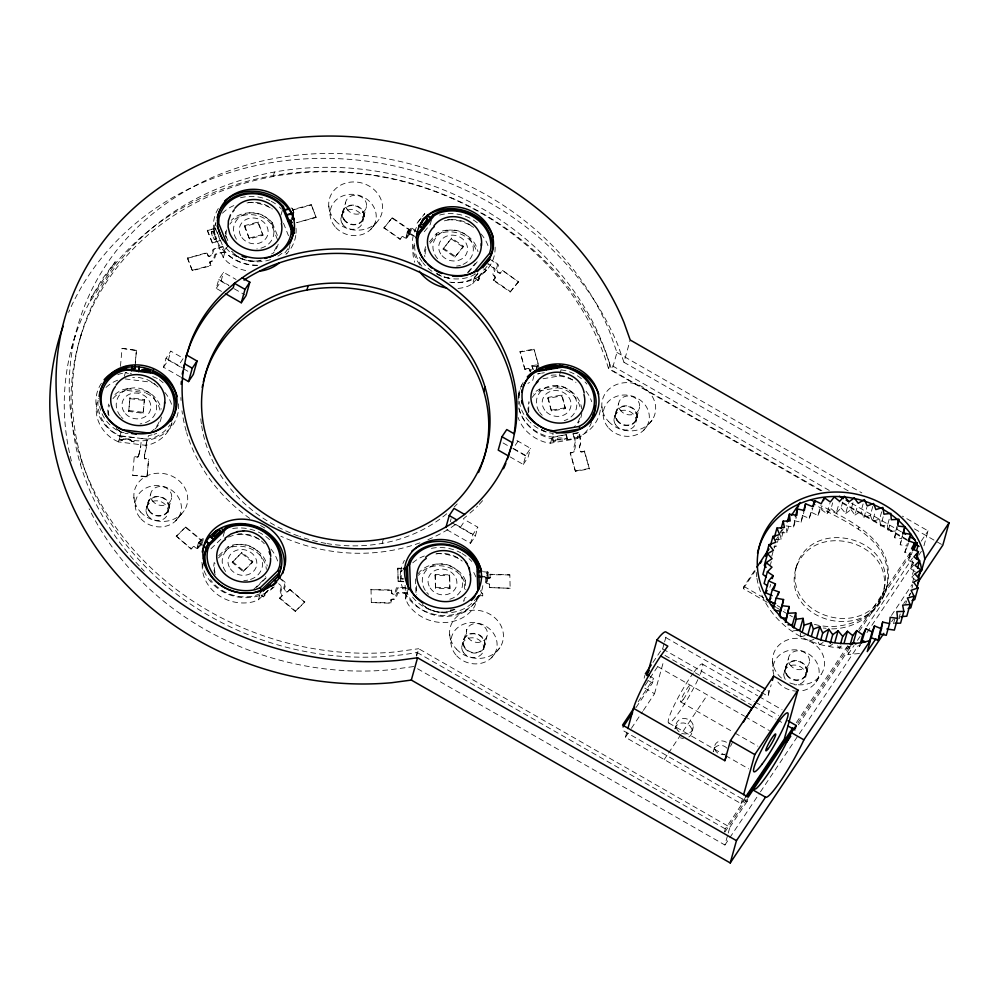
<?xml version="1.0" encoding="UTF-8"?>
<svg xmlns="http://www.w3.org/2000/svg" width="999" height="999" viewBox="0 0 999 999"><rect width="100%" height="100%" fill="white"/><g stroke="black" fill="none" stroke-linecap="round" stroke-linejoin="round"><path stroke-width="0.75" stroke-dasharray="5 3.75" d="M224.775 251.848L216.771 253.571A1.936 0.774 -21.8 0 0 214.723 254.945L213.386 259.715A1.936 0.774 -21.8 0 1 211.326 261.089L209.802 261.95L210.889 265.746L192.357 270.692L187.4 258.291L206.955 252.647L208.229 255.744L209.34 256.131A1.936 0.774 -21.8 0 0 211.401 254.757L212.737 249.987A1.936 0.774 -21.8 0 1 214.785 248.614L222.914 246.441L224.775 251.848L215.971 254.32L214.223 259.653A2.91 1.149 -21.8 0 1 211.563 261.438L209.678 262.4L210.889 265.746M211.663 231.88C214.885 230.394 216.496 237.612 215.884 239.298C212.362 240.672 212.213 230.332 211.388 232.642C211.551 233.941 214.111 242.994 216.383 238.636C215.971 237.163 214.211 228.421 211.501 232.105M213.836 234.091L214.086 228.808L215.784 222.702L215.534 227.984L213.836 234.091L223.301 257.754L227.31 261.9A38.811 34.103 15.6 0 0 248.227 270.991M225.337 233.878L225.449 231.268M226.049 234.79L226.161 232.367A26.186 23.014 15.6 0 1 226.96 229.458M203.059 539.485L199.276 543.144L197.814 548.176A2.91 1.236 46 0 1 195.617 547.752L193.656 546.69L191.034 549.05L176.286 536.126L185.777 526.985L201.373 540.059L198.888 542.819L199.413 544.093A2.91 1.236 46 0 0 201.611 544.517L203.471 539.497M281.356 579.12L284.615 581.855A1.936 0.824 46 0 1 285.814 583.965L284.49 588.736A1.936 0.824 46 0 0 285.689 590.846L287.362 591.683L289.985 589.323L304.72 602.235L295.242 611.388L279.645 598.314L282.005 595.991L281.893 594.505A1.936 0.824 46 0 1 280.694 592.395L282.018 587.624A1.936 0.824 46 0 0 280.819 585.514L278.646 583.691M112.999 398.576A26.186 23.014 15.6 0 1 123.189 391.358L127.073 390.447L127.21 388.673L145.954 391.059L149.887 393.069A27.173 23.876 15.6 0 1 161.189 409.153M831.755 628.858C861.313 628.945 889.922 604.195 887.724 573.451C884.764 534.003 841.233 521.003 813.124 503.508M886.662 587.524C897.839 543.369 853.858 522.29 821.69 505.919M120.454 366.321L122.053 348.389L136.438 350.224L135.277 363.973M121.978 440.347L122.165 439.635L121.978 440.347L119.58 440.047L119.905 436.201L134.428 437.587L133.978 441.87C130.669 440.971 126.174 437.974 122.19 439.835M119.58 440.047L120.03 435.764L114.735 433.054A38.811 34.103 15.6 0 1 98.739 396.653M128.684 411.426L130.007 397.739L144.405 399.563L143.319 412.362L143.069 413.249L128.684 411.426L130.007 397.739M135.29 362.887L136.438 350.224M144.505 455.457L144.58 458.341L148.601 459.103L147.003 477.035L132.605 475.212L134.278 456.431L137.887 456.855L138.686 455.894M143.069 413.249L144.405 399.563M147.003 477.035L148.601 459.103M138.711 455.644L137.762 457.305L134.278 456.431M140.784 446.153L140.572 447.852M146.541 446.878L144.668 454.932M786.138 525.899L793.593 527.01L795.429 516.308M532.28 397.34A26.186 23.014 15.6 0 1 536.451 392.819L539.722 390.821L557.554 387.762L557.742 385.989L562.1 386.8A27.173 23.876 15.6 0 1 581.73 408.866M138.611 455.856L140.534 448.076L141.433 438.474L147.19 439.21L144.593 455.382M371.016 589.223L371.328 602.584L391.034 603.246L391.059 599.8L393.219 599.437A2.91 1.336 -1.9 0 0 396.016 598.364L397.802 593.119L407.167 593.294L406.993 588.124L397.627 587.949L395.854 593.194A2.91 1.336 -1.9 0 1 393.044 594.268L391.708 593.593L391.695 589.909L370.891 589.672L391.571 590.359M407.292 592.844L398.638 592.557A1.936 0.887 -1.9 0 0 396.466 593.394L395.129 598.164A1.936 0.887 -1.9 0 1 392.957 598.988L391.183 599.363L391.034 603.246M402.222 570.479C399.138 571.216 399.612 581.268 403.409 579.033M483.391 571.74L487 572.14L485.664 577.26A2.91 1.336 -1.9 0 0 487.837 578.496L489.985 578.146L490.122 574.263L509.84 574.912L510.152 588.274L489.473 587.587L489.46 583.903L488.499 583.241A1.936 0.887 -1.9 0 1 486.825 582.28L488.161 577.509A1.936 0.887 -1.9 0 0 486.488 576.56L483.603 576.46M490.122 574.263L490.109 577.697L488.336 578.071A1.936 0.887 -1.9 0 1 486.663 577.122L487.987 572.34A1.936 0.887 -1.9 0 0 486.313 571.391L483.429 571.291M489.498 584.128L488.012 583.666A2.91 1.336 -1.9 0 1 485.839 582.429L487.212 577.422L487.037 572.252M902.384 535.651L901.56 538.573L894.58 537.762L896.727 526.635M138.811 454.895L140.522 447.664M144.618 454.745L144.455 458.791L148.476 459.552M555.469 440.646L555.631 439.935L555.506 440.934L553.171 441.333L552.085 437.525L566.183 434.677L552.21 437.075L546.341 435.989A38.811 34.103 15.6 0 1 518.131 400.861M584.565 451.098L580.931 452.11L579.67 450.224A2.91 0.662 80.3 0 1 579.37 446.878C583.666 439.822 575.062 421.178 581.018 442.632C579.02 445.167 578.296 454.795 584.565 451.098L589.373 468.906L575.412 471.291L570.217 453.084C577.872 452.485 575.387 438.661 572.989 433.516L578.871 432.505L577.16 438.623L550.511 443.181L544.63 442.095A38.811 34.103 15.6 0 1 518.106 417.42M795.828 568.543C780.906 622.427 870.778 644.293 883.765 590.646C898.688 536.763 808.815 514.91 795.828 568.543C812.362 518.294 897.414 541.783 882.879 593.831M796.715 565.359C782.18 617.407 867.232 640.896 883.765 590.646M794.205 520.704L801.086 522.19L803.096 512.587M908.441 543.194L907.629 546.116L900.211 544.755L901.56 538.573M411.501 228.783L408.116 232.904L406.73 237.824A2.91 1.299 39.5 0 1 404.37 237.587L402.31 236.701L400 239.31L383.978 227.772L392.27 217.707L409.203 229.358L407.155 231.893L407.692 233.554A2.91 1.299 39.5 0 0 410.04 233.803L411.613 228.721L418.269 233.029M414.373 243.731L413.087 248.826A38.811 34.103 15.6 0 0 414.697 262.262M425.549 246.653L424.587 250.424A27.173 23.876 15.6 0 0 424.875 256.731M425.899 249.113L425.299 251.461A26.186 23.014 15.6 0 0 425.586 257.53M478.646 277.884C478.833 276.361 479.882 280.469 477.759 280.569L474.225 278.134L477.909 273.664M489.872 259.153L497.539 264.635L496.266 269.98A2.91 1.299 39.5 0 0 497.977 272.527L500.024 273.426L502.472 270.367L518.493 281.918L510.189 291.97L493.269 280.332L495.204 277.984L495.092 276.323A1.936 0.862 39.5 0 1 493.768 274.35L495.092 269.58A1.936 0.862 39.5 0 0 493.768 267.607L487.862 263.549M71.404 348.738L76.386 330.894M90.297 301.099L91.284 297.527L102.348 278.858L115.247 261.688L114.248 265.247L88.886 303.471A281.368 247.277 15.6 0 0 71.404 460.976M80.195 338.074L81.443 333.616M80.482 464.597L81.718 460.139A275.799 242.382 15.6 0 1 274.463 172.028A275.799 242.382 15.6 0 1 609.84 364.36L829.944 490.834M122.053 348.389L136.314 350.661M124.326 376.298L125.35 372.627L131.406 373.401M125.649 372.664L128.396 373.476M172.003 422.777A38.811 34.103 15.6 0 1 151.411 444.031L145.779 445.354L118.319 441.87L121.029 432.192L115.734 429.483A38.811 34.103 15.6 0 1 99.6 406.493M131.581 441.57C132.018 438.336 123.064 437.4 122.04 440.072M133.978 441.87L131.706 441.121M152.685 376.561L158.104 378.821M132.605 475.212L147.128 476.598M180.632 377.048L163.511 367.22L165.996 358.304L170.792 351.136L183.304 358.316L178.509 365.484M192.357 270.692L187.525 257.842M163.511 367.22L168.307 360.052L170.792 351.136M145.779 445.354L148.476 435.676L152.71 434.69M212.25 243.007L220.504 240.397L212.25 243.007L207.28 230.607L215.534 227.984L225 251.648L229.021 255.794A38.811 34.103 15.6 0 0 257.13 265.347M222.789 246.878L213.986 249.35L212.238 254.695A2.91 1.149 -21.8 0 1 209.578 256.468L208.104 256.194L206.955 252.647M209.728 262.849L209.802 261.95M145.979 510.052L147.228 505.594M147.802 504.395L150.662 494.143M171.041 425.586L171.728 423.139M223.301 257.754L225.999 248.077L227.922 246.378M221.516 291.408L216.246 288.386L218.744 279.47L223.539 272.302L236.051 279.483M216.246 288.386L221.041 281.219L223.539 272.302M244.443 226.486L244.693 225.599L258.242 221.978L262.962 235.277L249.413 238.898L244.443 226.486L257.992 222.864L258.242 221.978M168.794 508.079L171.653 497.827M168.119 511.338L169.355 506.88M249.413 238.898L244.693 225.599M273.214 176.498L274.463 172.028M176.161 536.575L185.777 526.985M281.031 214.997L282.405 210.115M191.034 549.05L193.556 546.328L195.454 547.077A1.936 0.824 46 0 0 197.153 547.402L198.489 542.632A1.936 0.824 46 0 1 200.187 542.957L202.36 544.78M198.813 543.031L201.373 540.059M293.768 212.912L292.732 209.578L311.263 204.62L316.096 217.482L296.666 222.677L316.221 217.033M316.096 217.482L311.263 204.62M224.488 531.605L222.902 537.275L210.14 549.6M232.218 562.425L241.958 552.372L252.834 561.5L252.585 562.4L243.094 571.553L232.218 562.425L241.958 552.372M340.834 218.793L342.083 214.335M342.657 213.124L345.517 202.872M243.094 571.553L252.834 561.5M363.648 216.82L366.508 206.568M362.974 220.08L364.21 215.622M202.285 564.06A38.811 34.103 15.6 0 0 253.172 601.798L258.479 599.762L260.19 593.656L263.324 596.84L260.065 594.093M263.324 596.84L264.91 595.304L264.623 594.105M272.939 587.237L270.966 589.035M279.645 598.314L282.13 595.554L281.481 594.705A2.91 1.236 46 0 1 279.932 591.982L281.293 586.8L278.509 584.128M281.855 596.178L282.205 595.342M279.071 577.759L285.015 582.966L283.728 588.324A2.91 1.236 46 0 0 285.277 591.046L286.738 592.12L287.774 591.458M383.853 228.209L392.27 217.707M287.65 591.895L289.985 589.323M295.242 611.388L304.845 601.798M400 239.31L402.222 236.363L404.183 236.938A1.936 0.862 39.5 0 0 406.006 237.125L407.342 232.355A1.936 0.862 39.5 0 1 409.165 232.542L415.072 236.601M416.021 230.956L412.487 228.521A1.936 0.862 39.5 0 0 410.651 228.334L409.328 233.104A1.936 0.862 39.5 0 1 407.505 232.917L407.267 231.706M407.03 232.342L409.203 229.358M431.381 220.304L430.194 224.55L422.29 234.141M443.069 249.038L451.623 238.087L463.424 246.204L463.174 247.103L454.882 257.155L443.069 249.038L451.623 238.087M454.882 257.155L463.424 246.204M382.142 543.381L383.391 538.923M371.328 602.584L391.158 602.797M458.042 288.449A38.811 34.103 15.6 0 0 467.632 286.338L472.639 283.791L475.337 274.126L474.238 271.878M477.759 280.569L479.27 278.446M403.896 581.743L398.126 581.555L397.827 568.181L402.147 568.331M391.67 593.369L391.695 589.909M390.934 600.237L391.084 599.562M398.126 581.555L397.827 568.181M401.086 571.241L402.098 570.928M483.004 272.352L484.677 272.19L486.188 270.067L482.642 267.632M484.677 272.19L486.188 270.067M493.269 280.332L495.442 277.347M478.346 595.916L482.804 595.616L478.471 595.479L474.662 606.418A38.811 34.103 15.6 0 1 408.029 604.195L405.594 599.225L407.967 590.734M500.412 273.164L498.414 272.302A1.936 0.862 39.5 0 1 497.077 270.329L498.414 265.559A1.936 0.862 39.5 0 0 497.09 263.586L492.37 260.339M502.472 270.367L518.493 281.918M510.189 291.97L518.618 281.468M435.052 575.274L435.289 574.388L449.725 574.862L449.9 588.673L435.477 588.199L435.052 575.274L449.475 575.761L449.725 574.862M450.287 521.765L451.111 518.793M416.271 655.444L417.095 652.472A275.799 242.382 15.6 0 1 81.718 460.139M435.477 588.199L435.289 574.388M416.62 656.156L418.693 648.726L729.882 827.184L728.221 833.129M427.922 539.697A168.819 148.364 15.6 0 0 450.462 527.971L455.581 524.375L456.83 519.917M537.962 366.258L532.03 366.708L530.606 371.715A2.91 0.662 80.3 0 1 529.657 370.679L528.646 368.856L524.887 369.38L520.067 351.573L534.04 349.175L538.823 365.984M446.803 529.695L470.517 543.294L473.014 534.365L477.797 527.197L463.311 518.893L468.843 514.098M470.517 543.294L475.312 536.126L477.797 527.197M524.887 369.38L520.067 351.573M518.156 396.94L519.53 392.058A38.811 34.103 15.6 0 0 518.181 399.375M528.146 368.818L529.208 368.656L530.282 370.929L531.88 365.734L537.524 364.76L538.074 365.784M539.098 367.832L534.04 349.175M534.028 375.636L532.667 380.519L527.922 383.429M536.013 369.755L537.474 364.772M536.575 369.418L537.674 365.721M461.713 647.04L462.949 642.582M463.986 639.597L466.858 629.345M481.493 592.345C484.153 596.391 478.546 590.322 481.193 587.624M490.072 577.946L490.222 577.272M510.089 456.893L523.264 464.448L525.749 455.532L530.544 448.364L515.571 439.785M489.473 587.587L510.152 588.274M523.264 464.448L528.059 457.28L530.544 448.364M547.827 398.301L548.076 397.415L562.05 395.017L565.409 408.616L551.436 411.014L547.827 398.301L561.8 395.916L562.05 395.017M543.031 378.746L559.315 375.949L560.901 370.292M484.053 646.84A10.677 9.378 15.6 0 0 471.94 633.828A10.677 9.378 15.6 0 0 466.071 649A10.677 9.378 15.6 0 0 484.053 646.84L486.913 636.588A10.677 9.378 15.6 0 0 474.8 623.563A10.677 9.378 15.6 0 0 468.943 638.736A10.677 9.378 15.6 0 0 486.913 636.588M483.841 648.326L485.089 643.868M551.436 411.014L548.076 397.415M509.84 574.912L489.997 574.712M550.511 443.181L553.209 433.504L547.34 432.417A38.811 34.103 15.6 0 1 530.169 422.352M553.171 441.333L552.21 437.075M555.506 440.934L553.296 440.884M566.183 434.677C570.666 443.793 558.341 433.603 555.506 440.372M570.217 453.084L573.838 452.01L574.075 451.186A2.91 0.662 80.3 0 1 573.776 447.839L575.174 442.307L572.989 433.516M575.412 471.291L570.342 452.647M820.591 490.634L608.591 368.818L609.84 364.36M821.877 490.671L611.962 370.292L616.945 352.447L609.24 330.694A281.368 247.277 15.6 0 0 266.733 159.99A281.368 247.277 15.6 0 0 76.636 444.155A281.368 247.277 15.6 0 0 394.268 652.022L418.693 648.726M848.251 490.921L623.963 362.287L630.194 339.997M613.935 419.493L615.184 415.022M615.746 413.823L618.618 403.571M636.75 417.52L639.61 407.255M636.063 420.779L637.312 416.321M744.567 798.476L741.108 803.646L625.399 737.287L627.422 730.032M644.143 678.184L644.979 675.212M636.038 707.554L652.484 682.966L653.733 678.508L650.162 676.46M643.393 710.389L654.52 693.743L643.681 687.524L657.704 666.558L658.516 663.661M662.562 649.175L664.185 643.368M664.585 641.92L665.796 637.574A43.656 5.782 -60.2 0 0 666.445 634.577M654.52 693.743L663.661 661.013M675.174 728.708L675.998 725.736M692.082 731.206L693.318 726.748M767.232 602.31L743.331 588.611L743.93 586.45L755.169 569.655M714.51 747.314L713.261 751.772A7.767 6.818 15.6 0 1 718.318 745.604A7.767 6.818 15.6 0 1 726.86 748.164M771.79 556.193L773.014 551.798M774.3 548.114L775.124 545.179M770.466 564.547L771.278 561.625M778.795 537.512L776.348 546.291L773.688 547.015M775.162 539.697L781.118 539.16L783.978 528.908M769.854 587.362L770.679 584.44M779.907 532.867L786.9 532.704L789.347 523.913M793.593 527.01L796.453 516.758M801.086 522.19L803.945 511.938M802.284 515.509L809.24 518.331L812.112 508.079M809.24 518.331L812.874 508.054M724.462 831.855L725.299 828.883L745.229 799.088M417.557 668.756L724.899 845.017L727.809 834.615M811.65 512.45L817.931 515.484L820.803 505.244M761.275 692.332L767.994 696.191L771.203 684.715M817.931 515.484L821.827 506.468M741.108 803.646L743.194 796.215M821.016 509.39L827.01 513.723L829.869 503.471M747.814 798.651L746.99 801.623L621.328 729.557M783.765 674.3L785.014 669.842M785.576 668.643L788.448 658.391M827.01 513.723L831.031 508.666L832.666 502.809M805.082 635.564L800.861 636.863L801.685 633.928M831.031 508.666L836.313 513.049L839.172 502.797M836.313 513.049L841.058 507.942L842.694 502.085M841.058 507.942L845.678 513.486L848.538 503.234M845.678 513.486L851.048 509.602L853.508 500.824M806.568 672.339L809.44 662.075M805.893 675.586L807.142 671.128M851.048 509.602L854.957 515.034L857.816 504.782M823.089 642.482L819.442 644.742L820.254 641.808M872.789 506.418L870.329 515.209L863.973 517.657L861.051 511.276L863.086 503.946M858.266 529.395L858.865 527.247M863.973 517.657L866.845 507.405M881.655 511.825L879.62 519.143L872.589 521.303L875.461 511.051M837.574 645.854L839.422 648.064L840.246 645.142M889.197 519.23L887.562 525.087L880.656 525.936L883.516 515.684M859.477 653.508L847.989 654.532L849.862 647.851L846.403 648.151A85.377 75.037 15.6 0 1 756.93 578.309M895.504 531.031L888.024 531.443L890.484 522.652M860.289 643.693L859.465 646.615L860.701 644.18M894.58 537.762L897.439 527.509M900.211 544.755L902.659 535.976M912.212 551.823L911.388 554.745L904.807 552.322L907.254 543.543M913.785 562.774L908.303 560.339L910.751 551.548M894.817 618.918L893.581 623.314L893.893 626.036M915.221 571.74L910.626 568.643L913.086 559.865M900.186 613.91L899.362 616.845L899.849 619.368M916.408 580.731L911.75 577.122L914.21 568.331M905.768 603.858L906.592 600.923M912.474 582.679L914.11 576.81M909.452 596.191L910.264 593.256M911.962 588.099L912.786 585.177M923.95 545.754L928.096 530.894L902.397 516.146M159.977 410.152A26.186 23.014 15.6 0 0 149.088 394.642L145.442 392.782L145.954 391.059M211.401 232.367L211.626 231.656M253.621 589.398L264.635 578.783L265.497 576.523M256.468 587.325L265.734 578.371L266.671 575.948M463.386 601.348L464.847 598.014L466.058 597.327L464.498 600.911M478.471 595.479L476.373 600.299A38.811 34.103 15.6 0 1 409.727 598.089L407.305 593.106L407.205 590.259M904.807 552.322L907.629 546.116M908.303 560.339L911.388 554.745M478.708 277.622L478.983 276.935M495.204 277.984L494.655 276.548A2.91 1.299 39.5 0 1 492.944 274.001L494.168 268.569L487.737 263.986M91.284 297.527L115.247 261.688M460.489 527.197L465.284 520.029M518.031 441.196L513.236 448.351L525.749 455.532M652.946 662.437L662.175 648.638L754.22 701.423M638.149 701.81L653.733 678.508M625.399 737.287L630.544 729.595M631.393 728.321L642.532 711.675M780.231 532.192L781.967 529.607M743.331 588.611L755.157 570.928M776.498 539.048L778.184 536.513M781.58 531.443L783.266 528.908M664.198 759.527L667.644 754.37M668.506 753.084L707.342 695.029M816.096 681.967L821.091 674.487M796.365 722.639L847.502 646.203M858.778 629.358L910.776 551.623M724.912 832.042L746.59 799.662M797.726 723.214L849.724 645.479M859.265 631.231L912.137 552.197M729.882 827.184L748.638 799.15M798.363 724.824L849.862 647.851M921.24 541.146L928.096 530.894M847.989 654.532L854.008 645.541M857.454 640.396L860.027 636.538M866.907 626.248L912.499 558.104M724.899 845.017L759.59 793.169M760.451 791.87L858.353 645.541M866.982 632.629L915.346 560.339M918.805 555.182L921.39 551.311M891.458 615.446L912.199 584.44M891.632 621.678L893.368 619.093M903.77 603.521L905.506 600.923M908.978 595.741L910.713 593.144M114.248 265.247L116.146 262.725A281.368 247.277 15.6 0 1 379.17 176.061A281.368 247.277 15.6 0 1 604.258 348.526L611.962 370.292M199.151 542.195L199.251 543.419A1.936 0.824 46 0 0 200.949 543.743L202.285 538.973A1.936 0.824 46 0 1 203.596 539.01M851.061 645.317L849.45 647.34L847.339 645.591M407.38 232.243L410.776 228.134M421.128 218.044L416.396 224.076L424.812 213.574L422.053 216.92M405.894 237.325L409.278 233.204M406.618 237.962L410.04 233.803M429.47 241.883L436.351 233.541L440.072 231.656A27.173 23.876 15.6 0 1 477.959 251.623M430.045 243.281L436.775 235.115L440.234 233.366A26.186 23.014 15.6 0 1 476.76 252.61M467.482 272.69L475.187 263.349M468.456 272.415L477.297 261.701M449.712 282.118A38.811 34.103 15.6 0 0 469.343 280.232L474.35 277.685L478.034 273.214M472.639 283.791L488.461 264.623M478.858 277.385L483.129 271.903L484.802 271.74M373.164 226.461L378.996 219.455M370.542 229.595L375.924 223.114M175.687 520.854L181.081 514.373M178.322 517.719L184.141 510.714M643.643 430.294L652.097 420.154M491.408 657.841L499.875 647.702M277.51 239.76L271.166 223.926L272.252 222.627L269.28 219.555A27.173 23.876 15.6 0 0 231.318 220.317M910.626 568.643L915.159 563.374M555.631 440.122L563.349 438.474L564.822 439.335M839.422 648.064L841.32 646.028M911.75 577.122L916.37 572.502M198.601 542.445L202.397 538.786M197.04 547.589L200.836 543.931M197.715 548.301L201.511 544.642M218.744 555.681L228.022 546.728L231.968 545.217A27.173 23.876 15.6 0 1 267.233 565.971M218.469 557.917L228.371 548.351L232.03 546.952A26.186 23.014 15.6 0 1 266.358 569.38M267.769 590.596L264.747 593.568L264.91 595.304M258.479 599.762L269.53 589.21M263.449 596.391L265.035 594.867M469.942 513.149L474.363 509.315A168.819 148.364 15.6 0 0 477.559 506.143M464.535 589.023L464.285 581.53L465.497 580.506L463.686 576.798A27.173 23.876 15.6 0 0 417.744 574.213M832.654 644.068L829.432 646.403L827.085 643.144M403.346 578.808L401.323 578.259L401.049 571.515M854.957 515.034L861.051 511.276M557.742 385.989L539.535 389.111L536.026 391.271A27.173 23.876 15.6 0 0 533.241 393.956M577.16 438.623L581.893 435.714A38.811 34.103 15.6 0 0 591.52 422.377M475.337 274.126L470.329 276.661A38.811 34.103 15.6 0 1 436.938 274.238M408.191 232.804L416.121 237.862M199.276 543.144L202.248 545.242M861.712 618.856C847.152 626.336 829.907 628.758 814.098 624.225M228.596 537.112L234.902 534.69L241.795 533.866L248.826 534.64A27.173 23.876 15.6 0 1 264.31 543.743M260.19 593.656L254.882 595.691A38.811 34.103 15.6 0 1 210.464 579.682M813.96 639.335L810.152 640.796L809.24 638.361M264.635 578.783L265.734 578.371M207.28 230.607L215.409 228.434L220.379 240.834M292.607 210.027L311.139 205.07M249.663 237.999L263.212 234.378M187.4 258.291L206.83 253.097M192.482 270.242L211.014 265.297M122.54 373.289L119.718 373.951A38.811 34.103 15.6 0 0 117.183 375M127.21 388.673L123.027 389.66A27.173 23.876 15.6 0 0 112.45 397.152M444.355 220.841L449.725 219.655M519.942 352.023L533.916 349.625M525.012 368.931L528.271 368.381M537.45 373.888L540.247 373.401L534.527 374.812M541.608 373.176L544.33 372.702M551.685 410.114L565.659 407.717M572.864 433.966L578.458 433.004M564.947 438.886L567.27 438.486M575.536 470.854L589.497 468.456M413.723 666.558L389.298 669.854A281.368 247.277 15.6 0 1 89.123 508.853M792.919 630.918L797.065 630.419M531.88 365.734L533.204 369.28M551.111 375.287C559.927 374.113 569.243 376.486 575.961 382.442M451.123 219.68L456.755 219.768A27.173 23.876 15.6 0 1 472.077 226.523M397.702 568.631L402.023 568.781M483.454 576.91L487.212 577.422M398.251 581.106L404.021 581.293M435.726 587.3L450.149 587.787M405.681 587.637L398.464 587.4A1.936 0.887 -1.9 0 0 396.291 588.224L394.955 592.994A1.936 0.887 -1.9 0 1 392.782 593.818L391.795 592.931M823.263 628.021L826.098 628.296M125.175 378.933L151.099 382.23L155.07 384.253M127.073 390.447L145.442 392.782M129.758 398.626L144.156 400.449M128.933 410.527L143.319 412.362M121.029 432.192L124.076 432.579M117.295 429.37A27.173 23.876 15.6 0 0 119.53 431.031L123.476 433.104L128.072 433.678M120.03 435.764L147.477 439.248L153.122 437.924A38.811 34.103 15.6 0 0 169.98 424.775M119.705 439.597L122.103 439.897M561.026 369.842L566.895 370.929A38.811 34.103 15.6 0 1 584.065 380.994M559.315 375.949L565.184 377.048A38.811 34.103 15.6 0 1 574.437 381.106M557.554 387.762L561.6 388.511A26.186 23.014 15.6 0 1 580.444 409.178M118.319 441.87L113.024 439.16A38.811 34.103 15.6 0 1 98.377 398.514M417.095 652.472L725.299 828.883M616.945 352.447L861.812 492.882M914.447 528.883L941.47 544.38M851.548 503.246L901.51 531.955M842.169 502.31L906.967 539.472M842.194 503.046L907.017 540.284M218.744 279.47L228.746 285.214M221.041 281.219L228.946 285.751M234.216 288.773L244.755 294.817M503.021 442.932L512.25 448.214M513.561 448.976L528.059 457.28M743.93 586.45L763.848 597.877M777.135 605.494L785.102 610.064M776.523 607.642L781.842 610.689M783.166 611.45L788.473 614.497M789.809 615.259L792.457 616.783M665.796 637.574L759.927 691.558M702.235 663.985L757.717 695.804M759.078 696.578L782.08 709.777M165.996 358.304L182.193 367.595M455.581 524.375L473.014 534.365M168.307 360.052L189.373 372.14M451.598 522.527L475.312 536.126M755.569 702.21L778.583 715.396M664.984 655.431L751.61 705.107M752.971 705.881L775.986 719.08M777.334 719.854L782.754 722.964M657.704 666.558L744.43 716.121M745.129 716.695L769.417 730.631M647.714 680.232L652.484 682.966M680.744 701.947L733.528 732.217M734.877 732.991L757.891 746.191M668.806 723.039L724.3 754.857M725.649 755.631L748.663 768.83M532.092 366.683L533.091 369.742M451.373 238.973L463.174 247.103M483.703 268.893L486.063 270.517M493.381 279.882L510.314 291.521M443.319 248.139L455.132 256.256M392.145 218.157L409.078 229.795M474.35 277.685L477.884 280.12M383.978 227.772L400.124 238.873M119.53 431.031L119.83 431.231A26.186 23.014 15.6 0 1 115.684 427.847M235.09 254.695L231.743 251.348L235.09 254.695A26.186 23.014 15.6 0 0 260.677 260.215M541.246 429.495L541.483 429.67A26.186 23.014 15.6 0 0 547.727 432.405A27.173 23.876 15.6 0 1 538.898 427.972M289.86 589.76L304.72 602.235M241.708 553.271L252.585 562.4M279.77 597.864L295.367 610.951M232.467 561.525L243.344 570.654M185.652 527.422L201.249 540.509M176.286 536.126L191.159 548.601M158.067 387.05L152.822 382.542L146.553 379.333L139.673 377.597A27.173 23.876 15.6 0 0 132.655 377.522M479.145 278.896L478.771 277.447M279.383 207.005L281.393 209.078M271.166 223.926L268.406 221.079A26.186 23.014 15.6 0 0 229.82 224.138M225.999 248.077L230.02 252.223A38.811 34.103 15.6 0 0 271.89 259.116M475.949 576.947L473.514 571.965A38.811 34.103 15.6 0 0 471.915 569.742M464.285 581.53L462.612 578.096A26.186 23.014 15.6 0 0 418.506 575.349M818.268 642.182L819.442 644.742M292.195 208.391L293.893 212.475M283.479 223.189L288.486 235.714M272.252 222.627L278.184 237.45M257.992 222.864L262.962 235.277M225.986 236.001L228.871 243.194M225.275 235.19L226.348 237.887M207.405 230.157L212.375 242.57M870.329 515.209L872.589 521.303M623.963 362.287L617.757 344.767A295.929 260.065 15.6 0 0 342.994 158.916A295.929 260.065 15.6 0 0 68.619 312.35M584.44 451.548L589.373 468.906M561.8 395.916L565.409 408.616M566.058 435.127L567.145 438.936M436.351 233.541L436.775 235.115M228.022 546.728L228.371 548.351M780.394 535.389L781.118 539.16M879.62 519.143L880.656 525.936M800.236 632.792L800.861 636.863M601.86 406.768L603.209 415.684M449.625 634.315L450.974 643.231M328.758 206.069L330.107 214.985M133.903 497.327L135.252 506.243M786.438 528.621L786.9 532.704M539.535 389.111L539.722 390.821M887.562 525.087L888.024 531.443M772.639 661.575L773.039 670.491M488.012 572.227L488.174 577.397M486.638 577.235L486.813 582.405M485.664 577.26L485.839 582.429M482.729 593.468L482.679 596.066M476.66 598.501L476.773 601.585M465.497 580.506L465.796 589.685M449.475 575.761L449.9 588.673M416.396 585.926L416.695 594.917M415.484 578.833L415.996 594.143M405.132 585.364L405.594 599.225M773.775 674.537A23.289 20.467 15.6 0 1 791.033 650.049A23.289 20.467 15.6 0 1 818.805 668.231A23.289 20.467 15.6 0 1 799.138 691.121M797.627 691.171A23.289 20.467 15.6 0 1 776.098 679.645M781.48 678.034A26.199 23.027 15.6 0 1 788.186 639.672A26.199 23.027 15.6 0 1 824.537 663.848A26.199 23.027 15.6 0 1 786.737 681.53M482.829 585.664A41.721 36.663 15.6 0 1 430.119 613.211A41.721 36.663 15.6 0 1 404.408 560.352M600.287 410.065A41.721 36.663 15.6 0 1 559.615 439.847A41.721 36.663 15.6 0 1 518.319 405.781M518.231 395.641A41.721 36.663 15.6 0 1 521.878 384.765M274.188 586.838A41.721 36.663 15.6 0 1 230.582 595.154A41.721 36.663 15.6 0 1 201.885 562.112M178.571 403.796A41.721 36.663 15.6 0 1 127.972 439.285A41.721 36.663 15.6 0 1 101.411 383.241M295.779 235.439A41.721 36.663 15.6 0 1 285.914 254.42M257.542 265.284A41.721 36.663 15.6 0 1 219.655 245.704A41.721 36.663 15.6 0 1 218.881 207.655M296.029 228.209A41.721 36.663 15.6 0 1 295.966 234.016M495.117 247.103A41.721 36.663 15.6 0 1 451.123 282.405M420.017 265.047A41.721 36.663 15.6 0 1 417.095 226.311M756.705 576.81A85.377 75.037 15.6 0 1 756.218 572.365M482.617 500.661A168.819 148.364 15.6 0 1 478.596 505.069M419.93 542.844A168.819 148.364 15.6 0 1 280.844 536.226M264.847 528.046A168.819 148.364 15.6 0 1 258.454 524.2M249.812 518.431A168.819 148.364 15.6 0 1 186.638 432.654M186.214 431.206A168.819 148.364 15.6 0 1 181.98 410.764M181.031 400.462A168.819 148.364 15.6 0 1 180.906 397.515M144.256 571.153A275.799 242.382 15.6 0 1 141.234 568.019M139.248 565.909A275.799 242.382 15.6 0 1 215.122 193.644A275.799 242.382 15.6 0 1 608.591 368.818M457.192 503.933A145.429 127.797 15.6 0 1 454.183 507.005M446.715 513.786A145.429 127.797 15.6 0 1 327.335 543.631M325.999 543.406A145.429 127.797 15.6 0 1 299.725 536.513M298.451 536.063A145.429 127.797 15.6 0 1 201.586 425.212M201.386 423.813A145.429 127.797 15.6 0 1 200.637 416.77M785.264 679.332A11.164 9.803 15.6 0 1 791.021 665.434A11.164 9.803 15.6 0 1 805.731 673.863A11.164 9.803 15.6 0 1 794.854 684.839M674.887 728.87A8.729 7.68 15.6 0 1 688.361 724.637A8.729 7.68 15.6 0 1 687.762 737.649M683.428 738.436A8.729 7.68 15.6 0 1 680.456 737.786M726.061 753.945A7.767 6.818 15.6 0 1 715.784 751.173A7.767 6.818 15.6 0 1 717.607 741.982A7.767 6.818 15.6 0 1 728.096 743.693M679.12 731.855A8.729 7.68 15.6 0 1 680.756 719.093A8.729 7.68 15.6 0 1 693.306 726.298A8.729 7.68 15.6 0 1 681.705 733.328M767.906 690.471A43.656 5.782 -60.2 0 1 767.994 696.191M730.544 746.328A43.656 5.782 -60.2 0 1 732.392 742.469M694.068 671.94A33.954 4.495 -60.2 0 1 699.625 675.686M697.876 679.595A33.954 4.495 -60.2 0 1 674.712 717.969A33.954 4.495 -60.2 0 1 670.903 712.537A33.954 4.495 -60.2 0 1 693.281 673.026M887.262 585.377A63.274 55.607 15.6 0 1 861.712 618.868M156.643 433.316A38.811 34.103 15.6 0 1 154.108 434.353M161.388 417.008A27.173 23.876 15.6 0 1 154.321 429.732M108.242 414.935A27.173 23.876 15.6 0 1 108.754 404.033M158.978 422.077A26.186 23.014 15.6 0 1 151.398 431.543M108.941 415.721A26.186 23.014 15.6 0 1 109.44 405.219M106.006 387.412A38.811 34.103 15.6 0 1 118.007 380.057M164.798 392.395A38.811 34.103 15.6 0 1 172.178 406.443M159.266 379.632A38.811 34.103 15.6 0 1 165.597 385.252M120.28 415.834A20.38 17.907 15.6 0 1 126.861 389.46A20.38 17.907 15.6 0 1 155.469 401.061A20.38 17.907 15.6 0 1 140.172 423.901M122.952 418.593A20.38 17.907 15.6 0 1 121.104 416.795M281.98 253.209A38.811 34.103 15.6 0 1 276.835 256.78M278.184 244.231A27.173 23.876 15.6 0 1 272.665 253.671M261.263 260.152A27.173 23.876 15.6 0 1 241.945 258.729M240.659 258.154A27.173 23.876 15.6 0 1 234.715 254.433M276.536 246.303A26.186 23.014 15.6 0 1 271.678 253.958M214.086 228.808A38.811 34.103 15.6 0 1 217.083 220.429M222.465 213.162A38.811 34.103 15.6 0 1 234.802 205.195M248.564 202.535A38.811 34.103 15.6 0 1 272.003 208.803M289.91 245.167A38.811 34.103 15.6 0 1 286.913 253.559M247.015 202.947A27.173 23.876 15.6 0 1 272.228 208.991M287.887 248.739A38.811 34.103 15.6 0 1 283.241 254.708M240.472 197.79A38.811 34.103 15.6 0 1 269.905 200.662M271.191 201.286A38.811 34.103 15.6 0 1 278.384 205.969M236.451 239.248A20.38 17.907 15.6 0 1 245.529 213.886A20.38 17.907 15.6 0 1 273.089 226.96A20.38 17.907 15.6 0 1 256.805 248.913M290.871 208.142A1.936 0.774 -21.8 0 1 292.207 208.491M477.36 596.74A38.811 34.103 15.6 0 1 410.726 594.517M454.932 609.415A27.173 23.876 15.6 0 1 422.302 604.495L422.714 604.807A26.186 23.014 15.6 0 0 454.17 609.54M412.749 562.824A38.811 34.103 15.6 0 1 424.325 556.006M436.763 553.646A38.811 34.103 15.6 0 1 459.003 558.891M435.976 553.995A27.173 23.876 15.6 0 1 462.187 561.101M431.406 548.376A38.811 34.103 15.6 0 1 460.714 552.784M461.963 553.483A38.811 34.103 15.6 0 1 471.828 561.5M425.287 590.434A20.38 17.907 15.6 0 1 433.004 565.459A20.38 17.907 15.6 0 1 460.901 575.674A20.38 17.907 15.6 0 1 449.538 599.313M428.621 594.293A20.38 17.907 15.6 0 1 426.823 592.457M454.233 609.427A36.851 32.393 15.6 0 1 450.249 610.039M529.183 421.378A38.811 34.103 15.6 0 1 520.516 388.486M521.003 387.088A38.811 34.103 15.6 0 1 523.626 381.705M581.78 412.949A27.173 23.876 15.6 0 1 578.134 423.176M528.508 412.799A27.173 23.876 15.6 0 1 528.946 401.586M579.695 418.156A26.186 23.014 15.6 0 1 574.038 427.072M528.883 411.75A26.186 23.014 15.6 0 1 529.632 402.759M518.306 396.765A38.811 34.103 15.6 0 1 519.48 394.018M586.076 391.258A38.811 34.103 15.6 0 1 591.72 401.723M585.052 381.98A38.811 34.103 15.6 0 1 586.913 384.066M539.035 411.301A20.38 17.907 15.6 0 1 547.44 386.825A20.38 17.907 15.6 0 1 574.999 397.078A20.38 17.907 15.6 0 1 564.185 420.654M542.207 415.259A20.38 17.907 15.6 0 1 539.722 412.35M431.993 271.316A38.811 34.103 15.6 0 1 422.839 262.662M422.028 261.551A38.811 34.103 15.6 0 1 417.932 254.046M449.026 278.009A27.173 23.876 15.6 0 1 435.939 272.939M448.863 278.047A26.186 23.014 15.6 0 1 437.362 273.901M447.639 219.718A38.811 34.103 15.6 0 1 473.538 227.36M480.944 233.878A38.811 34.103 15.6 0 1 488.611 247.565M421.853 266.233A38.811 34.103 15.6 0 1 414.785 242.72M439.56 215.072A38.811 34.103 15.6 0 1 479.695 224.775M437.624 258.716A20.38 17.907 15.6 0 1 441.558 232.567A20.38 17.907 15.6 0 1 470.641 240.11A20.38 17.907 15.6 0 1 461.638 264.947M460.427 265.334A20.38 17.907 15.6 0 1 456.605 266.059M214.985 572.477A26.186 23.014 15.6 0 1 214.96 563.424M215.21 574.787A27.173 23.876 15.6 0 1 214.261 562.3M238.074 534.053A38.811 34.103 15.6 0 1 261.376 540.759M270.954 549.075A38.811 34.103 15.6 0 1 278.421 563.973M232.667 528.546A38.811 34.103 15.6 0 1 270.779 540.884M225.637 571.478A20.38 17.907 15.6 0 1 232.63 546.016A20.38 17.907 15.6 0 1 260.876 556.193A20.38 17.907 15.6 0 1 248.951 579.882M247.69 580.144A20.38 17.907 15.6 0 1 243.781 580.506M608.516 421.453A27.173 23.876 15.6 0 0 654.27 415.971A27.173 23.876 15.6 0 0 623.426 382.829A27.173 23.876 15.6 0 0 608.516 421.453M608.915 428.271A23.289 20.467 15.6 0 0 648.126 423.576A23.289 20.467 15.6 0 0 621.703 395.167A23.289 20.467 15.6 0 0 608.915 428.271M617.095 419.867A10.677 9.378 15.6 0 0 635.426 420.929A10.677 9.378 15.6 0 0 626.223 406.218A10.677 9.378 15.6 0 0 617.095 419.867M786.925 674.687A10.677 9.378 15.6 0 0 805.256 675.749A10.677 9.378 15.6 0 0 796.053 661.026A10.677 9.378 15.6 0 0 786.925 674.687M456.693 655.819A23.289 20.467 15.6 0 0 495.904 651.123A23.289 20.467 15.6 0 0 469.468 622.714A23.289 20.467 15.6 0 0 456.693 655.819M456.293 649A27.173 23.876 15.6 0 0 502.035 643.531A27.173 23.876 15.6 0 0 471.203 610.389A27.173 23.876 15.6 0 0 456.293 649M140.559 512.012A27.173 23.876 15.6 0 0 186.313 506.543A27.173 23.876 15.6 0 0 155.482 473.401A27.173 23.876 15.6 0 0 140.559 512.012M140.959 518.831A23.289 20.467 15.6 0 0 180.182 514.148A23.289 20.467 15.6 0 0 153.746 485.739A23.289 20.467 15.6 0 0 140.959 518.831M149.138 510.439A10.677 9.378 15.6 0 0 167.47 511.5A10.677 9.378 15.6 0 0 158.279 496.778A10.677 9.378 15.6 0 0 149.138 510.439M335.414 220.754A27.173 23.876 15.6 0 0 381.168 215.285A27.173 23.876 15.6 0 0 350.324 182.143A27.173 23.876 15.6 0 0 335.414 220.754M346.853 208.916A10.677 9.378 15.6 0 0 365.184 209.977A10.677 9.378 15.6 0 0 355.994 195.255A10.677 9.378 15.6 0 0 346.853 208.916M343.993 219.168A10.677 9.378 15.6 0 0 362.325 220.242A10.677 9.378 15.6 0 0 353.122 205.519A10.677 9.378 15.6 0 0 343.993 219.168M335.814 227.572A23.289 20.467 15.6 0 0 375.025 222.877A23.289 20.467 15.6 0 0 348.601 194.468A23.289 20.467 15.6 0 0 335.814 227.572M151.998 500.174A10.677 9.378 15.6 0 0 170.342 501.248A10.677 9.378 15.6 0 0 161.139 486.525A10.677 9.378 15.6 0 0 151.998 500.174M619.954 409.615A10.677 9.378 15.6 0 0 638.286 410.676A10.677 9.378 15.6 0 0 629.095 395.954A10.677 9.378 15.6 0 0 619.954 409.615M789.784 664.435A10.677 9.378 15.6 0 0 808.116 665.496A10.677 9.378 15.6 0 0 798.913 650.774A10.677 9.378 15.6 0 0 789.784 664.435M147.477 515.084A11.164 9.803 15.6 0 0 166.646 516.196A11.164 9.803 15.6 0 0 157.03 500.811A11.164 9.803 15.6 0 0 147.477 515.084M342.332 223.826A11.164 9.803 15.6 0 0 361.501 224.937A11.164 9.803 15.6 0 0 351.885 209.54A11.164 9.803 15.6 0 0 342.332 223.826M463.199 652.072A11.164 9.803 15.6 0 0 482.367 653.184A11.164 9.803 15.6 0 0 472.752 637.787A11.164 9.803 15.6 0 0 463.199 652.072M615.434 424.513A11.164 9.803 15.6 0 0 634.602 425.636A11.164 9.803 15.6 0 0 624.987 410.239A11.164 9.803 15.6 0 0 615.434 424.513M148.726 510.626A11.164 9.803 15.6 0 0 167.894 511.738A11.164 9.803 15.6 0 0 158.279 496.353A11.164 9.803 15.6 0 0 148.726 510.626M343.581 219.368A11.164 9.803 15.6 0 0 362.737 220.479A11.164 9.803 15.6 0 0 353.122 205.082A11.164 9.803 15.6 0 0 343.581 219.368M464.448 647.614A11.164 9.803 15.6 0 0 483.616 648.726A11.164 9.803 15.6 0 0 474.001 633.329A11.164 9.803 15.6 0 0 464.448 647.614M616.67 420.055A11.164 9.803 15.6 0 0 635.839 421.178A11.164 9.803 15.6 0 0 626.223 405.781A11.164 9.803 15.6 0 0 616.67 420.055M786.5 674.874A11.164 9.803 15.6 0 0 805.669 675.986A11.164 9.803 15.6 0 0 796.053 660.601A11.164 9.803 15.6 0 0 786.5 674.874M683.079 699.675A9.703 1.286 -60.2 0 0 690.471 685.439A9.703 1.286 -60.2 0 0 683.016 695.429A9.703 1.286 -60.2 0 0 683.079 699.675M125.474 413.698A14.548 12.787 15.6 0 0 150.037 411.014A14.548 12.787 15.6 0 0 133.729 393.107A14.548 12.787 15.6 0 0 125.474 413.698M241.895 237.587A14.548 12.787 15.6 0 0 266.795 237.1A14.548 12.787 15.6 0 0 252.422 217.957A14.548 12.787 15.6 0 0 241.895 237.587M430.194 588.024A14.548 12.787 15.6 0 0 455.182 588.848A14.548 12.787 15.6 0 0 442.045 569.055A14.548 12.787 15.6 0 0 430.194 588.024M546.328 411.888A14.548 12.787 15.6 0 0 570.529 407.742A14.548 12.787 15.6 0 0 552.996 390.759A14.548 12.787 15.6 0 0 546.328 411.888M442.058 255.682A14.548 12.787 15.6 0 0 466.683 253.309A14.548 12.787 15.6 0 0 450.636 235.215A14.548 12.787 15.6 0 0 442.058 255.682M230.419 568.881A14.548 12.787 15.6 0 0 255.369 568.856A14.548 12.787 15.6 0 0 241.421 549.487A14.548 12.787 15.6 0 0 230.419 568.881"/><path stroke-width="1.5" d="M294.181 230.532L291.021 223.127M227.922 246.378L218.719 223.376L218.943 218.656A36.851 32.393 15.6 0 1 278.384 202.772L281.968 206.468L291.171 229.47L290.959 234.191A36.851 32.393 15.6 0 1 268.993 257.417M213.049 535.014L212.974 536.013M220.03 531.443L219.38 530.232L218.182 530.232L213.237 535.826L214.91 536.226L220.055 531.256M124.825 367.17L124.85 368.943M125.774 370.055L126.161 366.521M131.531 370.791L131.918 366.196M131.656 370.329L132.043 365.721M135.152 365.497L134.89 368.556L131.418 368.581L134.778 369.006L135.027 365.946M138.549 371.665L139.061 366.608L138.674 371.216M152.934 373.489L153.322 369.98M908.853 541.72L910.901 534.403L903.483 533.041L904.832 526.86L897.851 526.036L898.775 519.318L891.295 519.73L890.833 513.374L883.928 514.21L882.891 507.43L875.861 509.59L873.601 503.496L867.244 505.931L864.322 499.55L858.228 503.309L854.32 497.889L848.95 501.773L844.33 496.228L839.585 501.336L834.302 496.953L830.281 501.998L824.287 497.677L821.203 503.771L814.922 500.736L812.512 506.618L805.556 503.796L804.357 510.477L797.477 508.991L796.865 515.297L789.41 514.185L787.362 521.503M879.395 633.816L886.275 635.302L889.547 623.588L890.159 617.282L897.614 618.393L894.355 630.107L886.887 628.995M785.351 622.29L789.173 606.53L782.192 605.719L779.332 615.971M785.801 622.052L789.173 606.53M289.947 213.624L289.922 213.786A2.91 1.149 -21.8 0 0 290.022 214.073M878.208 640.496L881.468 628.783L874.512 625.961L871.24 637.674L878.208 640.496L879.157 635.152M881.468 628.783L882.666 622.102L889.547 623.588M182.23 374.15L182.829 371.228M779.457 614.959L783.541 599.537L776.123 598.176L773.263 608.428M782.192 605.719L783.541 599.537M416.108 237.874L417.07 234.053L432.904 214.872L437.912 212.337A38.811 34.103 15.6 0 1 492.457 249.85L491.171 254.945L477.322 271.728M469.767 274.151L474.238 271.878L489.622 253.234L490.771 248.689A36.851 32.393 15.6 0 0 438.973 213.062L434.503 215.334L419.118 233.978L417.969 238.524A36.851 32.393 15.6 0 0 425.349 261.713M293.281 213.749L291.908 218.744A2.91 1.149 -21.8 0 0 293.931 219.28L294.243 219.193M125.524 366.558L124.625 370.13L124.463 367.083M183.429 368.294L184.665 363.836L192.27 368.194L188.536 381.581L181.955 377.797M186.526 354.982L197.065 361.039L193.331 374.413L188.536 381.581M225.474 293.681L241.271 302.747L245.017 289.36L249.812 282.193L242.208 277.834M249.812 282.193L246.066 295.579L241.271 302.747M290.996 223.314C292.657 221.815 290.247 218.769 288.261 221.004M291.671 222.802L290.971 220.28M292.195 232.592L292.869 230.207L283.391 206.543L279.383 202.41A38.811 34.103 15.6 0 0 217.108 217.695M204.82 554.732L206.181 549.837M306.93 290.047L308.179 285.589A145.429 127.797 15.6 0 1 485.164 453.721A145.429 127.797 15.6 0 1 244.006 497.452A145.429 127.797 15.6 0 1 308.179 285.589M260.527 592.457L261.189 590.084L279.283 572.627L281.169 567.719A38.811 34.103 15.6 0 0 230.919 525.561L225.612 527.597L207.517 545.054L205.632 549.962A38.811 34.103 15.6 0 0 226.473 588.711M276.336 582.305L274.3 580.044L276.473 581.868M263.349 590.596L278.284 576.198L279.283 572.627L277.822 570.766L279.508 566.383A36.851 32.393 15.6 0 0 231.805 526.348L227.06 528.171L209.465 545.129L207.78 549.525A36.851 32.393 15.6 0 0 255.494 589.547L260.24 587.737L277.822 570.766M486.688 262.737L489.048 260.165M489.872 259.153L482.642 267.632M406.905 581.393L406.356 568.918L409.578 560.077A38.811 34.103 15.6 0 1 476.211 562.287L478.646 567.27L479.37 588.823M445.904 527.447L449.225 515.559L454.021 508.391L464.56 514.435M483.766 391.458L485.014 387M411.326 680.069L417.557 657.767L736.45 840.646L730.232 862.949L411.326 680.069L391.67 682.717A295.929 260.065 15.6 0 1 63.112 326.336M514.36 433.916L506.755 429.558L501.96 436.725L498.226 450.099L508.766 456.143M477.984 569.655L478.646 567.27L476.985 566.658L474.812 562.212A36.851 32.393 15.6 0 0 411.538 560.114L409.652 564.423L410.452 588.374L412.624 592.819A36.851 32.393 15.6 0 0 422.914 603.109M627.834 728.583L633.491 708.303A43.656 5.782 -60.2 0 1 660.676 655.981L667.819 646.141L656.967 639.922L659.864 636.326A43.656 5.782 -60.2 0 1 665.709 631.868L765.222 688.935M647.002 675.624L656.967 639.922M765.746 556.368L769.018 544.642L775.936 542.245L772.989 536.376L779.62 534.577L776.947 528.109L784.39 527.447L783.179 521.153L790.172 520.979L789.41 514.185M769.018 544.642L773.426 550.337L767.594 553.658L764.322 565.372L766.133 567.382M770.529 545.167L772.989 536.376M767.594 553.658L772.102 558.691L766.171 562.662L762.899 574.375L766.395 577.085M774.487 536.9L776.947 528.109M766.171 562.662L772.002 567.182L767.382 571.79L764.11 583.503L767.557 585.814M781.131 528.471L783.179 521.153M772.19 595.679L765.334 592.632L768.593 580.918L773.126 575.649L767.382 571.79M772.302 578.571L773.126 575.649M775.674 603.683L769.093 601.261L772.364 589.547L775.449 583.953L768.593 580.918M633.491 708.303L724.849 760.689L730.444 740.621L773.601 676.123L797.964 690.084L784.265 739.135L745.429 797.19M774.225 588.349L775.449 583.953M795.429 516.308L797.477 508.991M778.134 594.892L778.945 591.97L772.364 589.547M803.508 511.126L805.556 503.796M813.286 506.593L814.922 500.736M772.402 680.419L773.601 676.123M823.463 500.599L824.287 497.677M743.606 794.729L754.807 754.595L797.964 690.084M792.644 627.11L792.457 624.562L795.728 612.849L788.248 613.261M793.743 627.996L796.191 619.205L795.728 612.849M796.191 619.205L803.096 618.369L799.824 630.082L797.065 630.419M802.097 632.467L804.133 625.149L803.096 618.369M807.891 634.702L811.163 622.989L804.133 625.149M811.375 636.413L813.423 629.083L811.163 622.989M816.508 638.361L819.779 626.635L813.423 629.083M795.341 728.458L796.178 725.486L788.049 720.828M820.666 640.347L822.701 633.016L819.779 626.635M825.524 640.983L828.795 629.258L832.704 634.69L830.244 643.468M834.802 642.519L838.074 630.806L842.694 636.351L840.646 643.668M844.167 642.956L847.439 631.243L852.721 635.626L850.261 644.417M851.86 644.305L853.471 642.295L856.742 630.569L862.736 634.902L860.701 642.22M861.313 642.956L865.821 628.808L872.102 631.843L869.242 642.095M897.552 523.713L898.775 519.318M918.243 575.399L921.702 570.229L924.812 559.09L923.7 553.046A85.377 75.037 15.6 0 0 819.867 493.494A85.377 75.037 15.6 0 0 760.202 582.692A85.377 75.037 15.6 0 0 864.023 642.232L870.366 640.471L867.257 651.61L875.898 638.698M902.796 534.178L904.832 526.86M879.807 632.355L882.666 622.102M912.611 550.362L914.659 543.031L908.079 540.609L910.901 534.403M917.294 542.744L913.873 549.6M916.695 550.287L917.806 546.266L916.57 543.281A85.377 75.037 15.6 0 0 882.891 509.253M916.383 558.99L918.431 551.66L911.575 548.613L914.659 543.031M918.431 551.66L913.898 556.93L919.642 560.789L915.022 565.397L920.853 569.917L914.922 573.888L919.43 578.921L913.598 582.242L918.006 587.924L911.088 590.322L914.035 596.191L907.404 598.001L910.077 604.457L902.634 605.132L903.845 611.425L900.574 623.151L894.979 623.276M917.594 568.119L919.642 560.789M910.077 604.457L906.805 616.183L900.861 616.708M918.393 578.708L920.853 569.917M914.035 596.191L910.776 607.916L908.116 608.628M916.97 587.712L919.43 578.921M918.006 587.924L914.734 599.65L911.962 600.599M417.557 657.767L397.902 660.426A295.929 260.065 15.6 0 1 63.836 441.795A295.929 260.065 15.6 0 1 263.761 142.944A295.929 260.065 15.6 0 1 623.975 322.477L630.194 339.997L949.05 522.864L942.831 545.154L917.656 582.767M186.151 356.755L189.623 346.016A168.819 148.364 15.6 0 1 222.178 297.365L233.229 287.774L234.465 283.316L245.017 289.36M507.355 459.315L512.512 442.769L501.96 436.725M230.494 214.872L228.396 220.742L228.097 227.01L229.645 233.179A27.173 23.876 15.6 0 0 262.2 250.05A27.173 23.876 15.6 0 0 281.381 223.376M120.617 429.033L117.07 427.222A36.851 32.393 15.6 0 1 121.803 371.104L126.836 369.93L153.521 373.314L153.796 372.552L159.091 375.249A38.811 34.103 15.6 0 1 173.739 415.909M203.396 558.416L204.345 555.956M212.924 535.464C214.86 528.134 225.275 527.959 216.92 534.665M278.284 576.198L280.17 571.291A38.811 34.103 15.6 0 0 280.819 566.858M872.102 631.843L874.512 625.961M868.83 643.556L871.24 637.674M406.993 583.903L406.481 568.468L408.054 564.847M476.373 593.843L477.784 590.609L476.985 566.658M776.123 598.176L778.945 591.97M548.176 367.919L556.018 366.021L557.517 367.157M557.604 366.995L549.762 368.893L548.251 367.744M862.736 634.902L865.821 628.808M769.093 601.261L770.953 597.914M420.879 223.551C421.94 222.59 425.661 215.11 427.36 219.131M427.422 218.956C426.361 219.917 422.652 227.41 420.941 223.376M192.27 368.194L197.065 361.039M651.261 664.947L645.391 673.726L648.963 675.774M646.665 674.425L649.175 670.666M634.69 706.98L622.564 725.099L748.226 797.165L796.178 725.486M623.051 726.972L632.579 712.737M756.905 567.082L769.005 548.988M787.15 521.865L788.873 519.28M791.47 515.397L800.112 502.485M760.227 563.361L761.7 561.163M796.178 509.615L798.725 505.806M746.965 796.49L792.906 727.821M912.512 549.038L916.845 542.557M786.663 742.307L790.796 736.126M736.45 840.646L765.534 797.165A43.619 5.769 -60.2 0 0 781.68 779.395A43.619 5.769 -60.2 0 0 803.895 739.834L870.366 640.471M924.812 559.09L949.05 522.864M730.232 862.949L883.815 633.354M232.767 211.8L234.278 209.74M852.721 635.626L856.742 630.569M234.89 208.304C248.838 191.184 279.77 200.737 281.755 222.715M116.034 385.127C130.657 363.748 167.62 377.622 164.748 403.271M765.334 592.632L767.145 590.521M536.326 382.667C548.726 364.41 580.444 371.366 584.165 392.982M842.694 636.351L847.439 631.243M263.224 591.046L269.68 584.502L271.853 586.326M274.176 580.494L278.084 576.386L280.269 578.209M273.389 585.389L276.573 582.305M150.312 372.677C152.285 369.405 141.471 368.019 141.146 371.041M433.966 225.774C449.55 206.094 484.515 220.904 481.418 245.729M434.228 226.723L432.33 228.446A27.173 23.876 15.6 0 0 447.127 266.358A27.173 23.876 15.6 0 0 481.256 243.569M215.022 536.5L213.324 536.5M224.925 538.299L231.081 533.928L237.812 531.58M225.449 539.398L223.339 540.909A27.173 23.876 15.6 0 0 235.065 580.257A27.173 23.876 15.6 0 0 270.529 557.917M832.704 634.69L838.074 630.806M244.031 280.145L246.079 278.709A168.819 148.364 15.6 0 1 431.693 278.634A168.819 148.364 15.6 0 1 514.31 432.53M426.286 558.404C420.167 562.25 416.795 569.505 416.795 576.623A27.173 23.876 15.6 0 0 446.64 601.623A27.173 23.876 15.6 0 0 470.192 574.625M425.661 557.255C437.599 546.278 458.753 549.263 466.745 563.436M822.701 633.016L828.795 629.258M556.168 433.004L579.857 428.946L584.602 426.036A38.811 34.103 15.6 0 0 567.894 367.37L562.012 366.283L535.364 370.841L530.631 373.751A38.811 34.103 15.6 0 0 527.272 376.91M526.873 414.448A36.851 32.393 15.6 0 0 548.101 429.882L553.346 430.856L579.258 426.423L583.491 423.826A36.851 32.393 15.6 0 0 567.619 368.119L562.375 367.145L536.463 371.578L532.242 374.175A36.851 32.393 15.6 0 0 523.101 386.838M141.421 370.492L149.5 371.203L150.587 372.14M291.795 222.352L290.959 224.138M556.618 368.144C561.101 363.586 545.529 364.735 548.726 369.168M283.853 210.002L289.273 208.554M285.839 214.972L292.62 213.162M285.714 215.409L292.47 213.611M288.137 221.453L290.846 220.729M291.87 233.778L294.58 233.054M283.753 210.452L287.874 209.34M153.796 372.552L126.349 369.068L120.717 370.379A38.811 34.103 15.6 0 0 99.188 396.029M409.652 564.423L407.467 564.91L408.291 589.547M243.269 530.919C257.367 530.369 269.942 542.382 270.741 556.331M236.9 531.693L243.781 530.856M787.974 624.812L792.457 624.562M417.07 234.053L419.118 233.978M903.845 611.425L896.852 611.588L897.614 618.393M403.596 568.381L406.481 568.468M477.659 571.103L481.993 571.241M403.471 568.831L406.356 568.918M477.534 571.553L480.457 571.653M477.834 576.273L482.155 576.411M477.709 576.71L482.017 576.86M209.465 545.129L207.517 545.054L206.593 548.876L203.334 546.153M281.968 206.468L283.391 206.543M780.319 617.594L785.901 618.256M121.803 429.645L148.489 433.029L153.521 431.855A36.851 32.393 15.6 0 0 158.254 375.736L153.521 373.314M131.706 433.541L136.276 434.128M774.337 610.164L780.281 611.251M432.904 214.872L434.503 215.334M225.612 527.597L227.06 528.171M291.171 229.47L292.869 230.207L292.62 235.489A38.811 34.103 15.6 0 1 289.61 243.881M862.549 640.521L865.059 641.733M839.397 496.266L843.443 498.588M846.141 500.137L848.85 501.685M902.859 532.729L905.556 534.278M909.614 536.6L915.009 539.71M916.395 544.867L919.08 546.416M811.076 499.825L815.059 502.11M766.508 599.4L774.475 603.97M771.216 604.595L775.199 606.88M449.225 515.559L456.83 519.917M788.161 726.073L794.929 729.957M660.676 655.981L752.022 708.366M803.895 739.834L791.383 732.654L784.989 745.579A43.619 5.769 -60.2 0 1 756.193 788.611L753.021 789.997L765.534 797.165M730.444 740.621L754.807 754.595M535.364 370.841L536.463 371.578M427.185 215.197L430.719 217.632M427.06 215.634L429.42 217.27M418.881 225.25L423.613 228.496M418.756 225.699L422.302 228.134M417.207 231.768L419.568 233.391M853.471 642.295L855.868 644.018M221.353 528.421L223.526 530.257M209.69 535.751L214.036 539.398M209.565 536.201L213.911 539.847M206.156 541.121L209.415 543.856M206.044 541.583L209.303 544.305M203.446 545.691L206.718 548.439L204.633 553.533A38.811 34.103 15.6 0 0 204.37 565.446M421.091 224.625C424.013 226.286 427.922 220.492 427.21 217.882C424.25 216.234 421.029 221.84 420.929 224.375M489.622 253.234L491.171 254.945M126.349 369.068L126.836 369.93M468.881 567.819L470.629 575.199M466.221 562.362L469.53 569.13M562.012 366.283L562.375 367.145M916.52 554.358L920.579 564.185L921.702 570.229M260.24 587.737L261.189 590.084L255.869 592.12A38.811 34.103 15.6 0 1 227.772 589.335M291.458 225.374L292.944 229.096M217.095 225.811L222.665 239.735M559.577 364.76L560.302 367.307M545.604 367.157L546.328 369.705M538.798 368.319L539.522 370.866M579.258 426.423L579.857 428.946M411.713 551.248A41.721 36.663 15.6 0 1 481.281 569.78M202.235 552.022A41.721 36.663 15.6 0 1 252.347 525.187A41.721 36.663 15.6 0 1 282.717 573.463M535.302 371.278A41.721 36.663 15.6 0 1 598.751 394.193M104.083 379.757A41.721 36.663 15.6 0 1 145.005 367.957A41.721 36.663 15.6 0 1 177.223 396.578M224.675 201.036A41.721 36.663 15.6 0 1 294.243 219.568M422.589 219.468A41.721 36.663 15.6 0 1 462.275 210.002A41.721 36.663 15.6 0 1 493.244 237M757.517 553.221A85.377 75.037 15.6 0 1 881.58 508.516M505.844 463.361A168.819 148.364 15.6 0 1 503.496 468.718M181.144 384.315A168.819 148.364 15.6 0 1 181.381 381.393M203.334 381.98A145.429 127.797 15.6 0 1 381.593 294.393A145.429 127.797 15.6 0 1 481.693 464.785M481.193 466.083A145.429 127.797 15.6 0 1 478.484 472.527M202.198 387.437A145.429 127.797 15.6 0 1 202.735 384.702M724.849 760.689A43.656 5.782 -60.2 0 1 726.485 755.806M743.343 722.24A43.656 5.782 -60.2 0 1 745.529 718.593M746.253 717.407A43.656 5.782 -60.2 0 1 762.062 694.929M173.152 417.27A38.811 34.103 15.6 0 1 170.979 421.216M164.598 402.372A27.173 23.876 15.6 0 1 130.107 424.138A27.173 23.876 15.6 0 1 115.397 386.588M279.27 262.887A38.811 34.103 15.6 0 1 259.69 271.154M291.283 214.41A2.91 1.149 -21.8 0 1 290.284 214.285M294.168 218.806A1.936 0.774 -21.8 0 1 292.844 218.331M267.52 257.842A36.851 32.393 15.6 0 1 264.922 258.441M246.004 257.555A36.851 32.393 15.6 0 1 242.083 256.219M408.579 563.648A38.811 34.103 15.6 0 1 410.302 561.176M475.124 596.103A36.851 32.393 15.6 0 1 471.391 600.511M593.344 413.661A38.811 34.103 15.6 0 1 592.419 419.555M583.94 394.53A27.173 23.876 15.6 0 1 551.348 421.965A27.173 23.876 15.6 0 1 537.999 381.543M595.104 406.056A38.811 34.103 15.6 0 1 590.596 421.64M522.115 403.658A36.851 32.393 15.6 0 1 521.59 400.811M521.665 392.295A36.851 32.393 15.6 0 1 522.252 389.523M446.59 287.999A38.811 34.103 15.6 0 1 419.318 271.228M468.319 274.625A36.851 32.393 15.6 0 1 452.485 276.111M441.82 273.526A36.851 32.393 15.6 0 1 434.49 269.817M432.08 268.157A36.851 32.393 15.6 0 1 427.385 264.011M278.971 574.462A38.811 34.103 15.6 0 1 278.471 577.397M269.131 551.673A27.173 23.876 15.6 0 1 269.905 554.145M186.388 355.419L183.479 369.692A168.819 148.364 15.6 0 0 266.084 523.576A168.819 148.364 15.6 0 0 451.698 523.513L464.21 514.735L475.611 504.857A168.819 148.364 15.6 0 0 508.166 456.193L512.649 442.345L515.559 428.059A168.819 148.364 15.6 0 0 432.942 274.176A168.819 148.364 15.6 0 0 247.327 274.238L234.827 283.017L223.414 292.894A168.819 148.364 15.6 0 0 190.871 341.558L186.388 355.419M414.148 594.979A38.811 34.103 15.6 0 0 479.508 587.162A38.811 34.103 15.6 0 0 435.452 539.81A38.811 34.103 15.6 0 0 414.148 594.979M213.224 578.758A41.721 36.663 15.6 0 0 283.479 570.354A41.721 36.663 15.6 0 0 236.126 519.455A41.721 36.663 15.6 0 0 213.224 578.758M531.618 419.393A38.811 34.103 15.6 0 0 596.977 411.576A38.811 34.103 15.6 0 0 552.922 364.223A38.811 34.103 15.6 0 0 531.618 419.393M109.64 420.354A38.811 34.103 15.6 0 0 175 412.537A38.811 34.103 15.6 0 0 130.944 365.184A38.811 34.103 15.6 0 0 109.64 420.354M227.11 244.767A38.811 34.103 15.6 0 0 292.47 236.95A38.811 34.103 15.6 0 0 248.414 189.598A38.811 34.103 15.6 0 0 227.11 244.767M426.111 262.2A38.811 34.103 15.6 0 0 491.471 254.383A38.811 34.103 15.6 0 0 447.415 207.03A38.811 34.103 15.6 0 0 426.111 262.2M762.225 763.973A33.954 4.495 -60.2 0 0 788.124 714.135A33.954 4.495 -60.2 0 0 762 749.113A33.954 4.495 -60.2 0 0 762.225 763.973M768.343 748.563A9.703 1.286 -60.2 0 0 775.736 734.327A9.703 1.286 -60.2 0 0 768.268 744.317A9.703 1.286 -60.2 0 0 768.343 748.563"/></g></svg>
